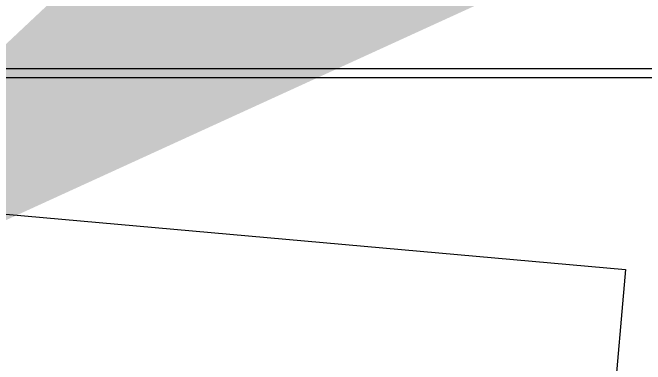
# Model space of a CAD drawing. Header units: inches. Extents: x 191440 to 383551, y 141411 to 284946.
# Drawn here: x 191669.84 to 191690.6, y 141520.95 to 141532.5 of the extents above; entities that cross this region are included whole.
import ezdxf

# ---------------------------------------------------------------- set-up
doc = ezdxf.new("R2010")
doc.units = ezdxf.units.IN
doc.header["$MEASUREMENT"] = 0
doc.layers.add('Sanitary', color=6, linetype='Continuous')
doc.styles.add('ROMANS', font='romans', dxfattribs={"height": 1})
doc.dimstyles.new('osama', dxfattribs={"dimtxt": 50, "dimasz": 45, "dimexe": 0.18, "dimexo": 0.0625, "dimgap": 0.2, "dimtad": 0, "dimdec": 0, "dimzin": 0, "dimdsep": 46, "dimtxsty": 'ROMANS', "dimcen": 0, "dimse1": 1, "dimse2": 1, "dimclrd": 3, "dimclre": 3, "dimclrt": 5, "dimadec": 0, "dimazin": 0, "dimtfac": 0.6, "dimtdec": 0, "dimtmove": 2, "dimatfit": 3, "dimfxl": 1, "dimtolj": 1, "dimtzin": 0, "dimarcsym": 0})

msp = doc.modelspace()

# ---------------------------------------------------------------- linework, layer by layer
msp.add_lwpolyline([(191704.84572, 141530.6544), (191647.34572, 141530.6544), (191647.34572, 141491.1544), (191704.84572, 141491.1544), (191704.84572, 141530.6544)])
msp.add_lwpolyline([(191704.54572, 141530.3544), (191647.64572, 141530.3544), (191647.64572, 141491.4544), (191704.54572, 141491.4544)], close=True)
at = {"color": 6}
for points in [[(191652.33932, 141527.42152), (191689.9501, 141524.06945)], [(191689.9501, 141524.06945), (191689.54353, 141519.42234)]]:
    msp.add_lwpolyline(points, dxfattribs=at)

# ---------------------------------------------------------------- leaders
at = {"layer": 'Sanitary', "ltscale": 0.5}
msp.add_leader([(191657.66913, 141520.21779), (191658.11744, 141520.51917), (191658.57954, 141520.46732)], dimstyle='osama', override={"dimasz": 100, "dimgap": 0.09}, dxfattribs=at)

doc.saveas('drawing.dxf')
